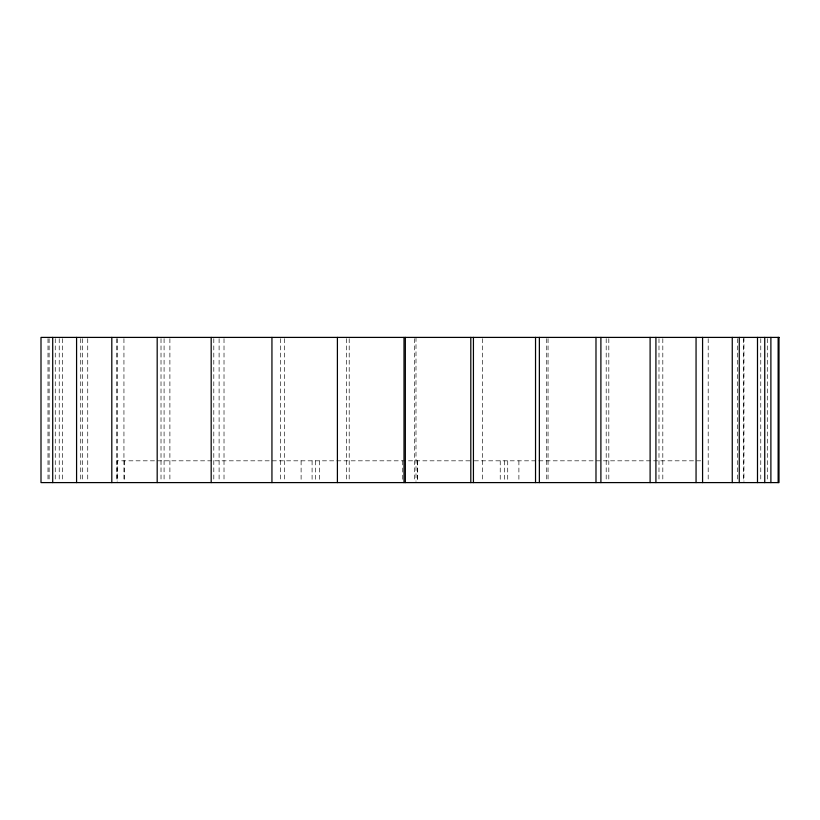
<?xml version="1.0" encoding="UTF-8"?>
<svg xmlns="http://www.w3.org/2000/svg" width="820" height="820" viewBox="0 0 820 820"><rect width="100%" height="100%" fill="white"/><g stroke="black" fill="none" stroke-linecap="round" stroke-linejoin="round"><path stroke-width="0.61" stroke-dasharray="4.1 3.07" d="M469.942 460.819L117.147 460.819L117.147 481.319M474.319 460.819L702.842 460.819M767.294 338.68L767.294 481.319M760.775 338.68L760.775 481.319M743.955 337.399L743.945 481.319M743.422 338.68L743.422 481.319M737.61 338.68L737.61 481.319M708.193 338.68L708.193 481.319M662.816 338.68L662.816 481.319M658.983 338.68L658.983 481.319M608.819 338.68L608.819 481.319M606.195 338.68L606.195 481.319M548.057 338.68L548.057 481.319M546.725 338.68L546.725 481.319M518.896 460.819L518.896 481.319M507.723 460.819L507.723 481.319M504.382 460.819L504.382 481.319M500.231 460.819L500.231 481.319M482.601 338.68L482.601 481.319M417.677 460.819L417.677 481.319M417.298 460.819L417.298 481.319M415.996 337.399L415.996 481.319M414.664 338.68L414.664 481.319M402.743 460.819L402.743 481.319M349.197 338.68L349.197 481.319M346.573 338.68L346.573 481.319M319.534 460.819L319.534 481.319M315.618 460.819L315.618 481.319M312.092 460.819L312.092 481.319M301.104 460.819L301.104 481.319M284.468 338.68L284.468 481.319M280.635 338.68L280.635 481.319M224.014 338.68L224.014 481.319M219.104 338.68L219.104 481.319M213.805 338.68L213.805 481.319M169.894 338.68L169.894 481.319M164.082 338.68L164.082 481.319M161.017 338.68L161.017 481.319M124.425 460.819L124.425 481.319M123.943 338.68L123.943 481.319M117.424 338.68L117.424 481.319M116.717 338.68L116.717 481.319M87.74 338.68L87.74 481.319M82.389 338.68L82.389 481.319M80.739 338.68L80.739 481.319M62.504 338.68L62.504 481.319M59.224 338.68L59.224 481.319M55.258 338.68L55.258 481.319M49.108 338.68L49.108 481.319M48.001 338.68L48.001 481.319"/><path stroke-width="1.23" d="M778.139 337.399L778.139 482.601M770.892 337.399L770.892 482.601M764.742 337.399L764.742 482.601M757.495 337.399L757.495 482.601M739.261 337.399L739.261 482.601M732.26 337.399L732.26 482.601M702.576 337.399L702.576 482.601M696.057 337.399L696.057 482.601M655.918 337.399L655.918 482.601M650.106 337.399L650.106 482.601M600.896 337.399L600.896 482.601M595.986 337.399L595.986 482.601M539.365 337.399L539.365 482.601M535.532 337.399L535.532 482.601M473.427 337.399L473.427 482.601M470.803 337.399L470.803 482.601M405.336 337.399L405.336 482.601M404.004 337.399L404.004 482.601M337.399 337.399L337.399 482.601M271.943 337.399L271.943 482.601M211.181 337.399L211.181 482.601M157.184 337.399L157.184 482.601M111.807 337.399L111.807 482.601M76.578 337.399L76.578 482.601M52.706 337.399L52.706 482.601M779 337.399L41 337.399L41 482.601L779 482.601L779 337.399"/></g></svg>
